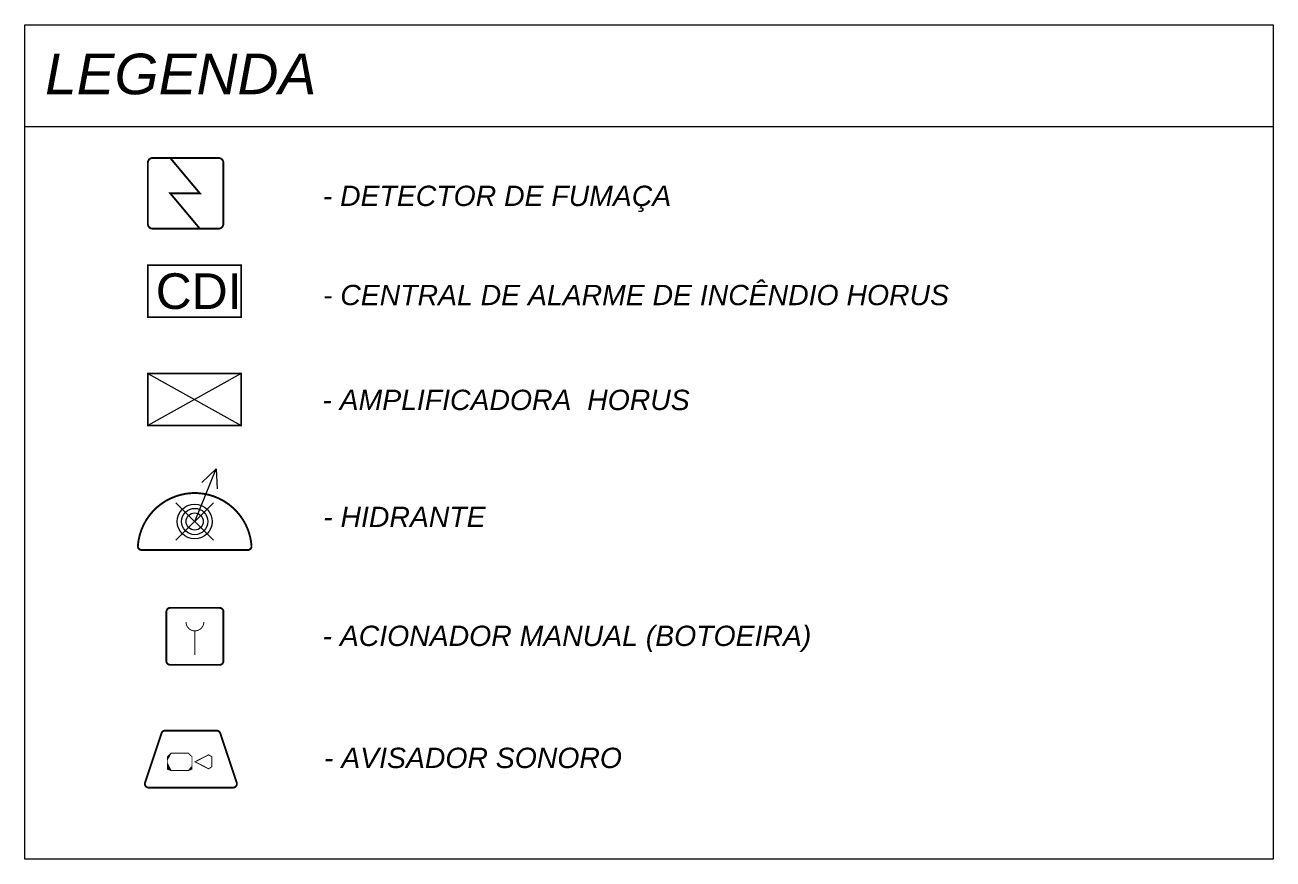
# Model space of a CAD drawing. Header units: metres. Extents: x -331 to 2982, y 362 to 2539.
# Drawn here: x 870.96 to 883.24, y 484.4 to 492.61 of the extents above; entities that cross this region are included whole.
import ezdxf

# ---------------------------------------------------------------- set-up
doc = ezdxf.new("R2010")
doc.units = ezdxf.units.M
doc.layers.get('0').update_dxf_attribs({"color": 251})
doc.layers.add('Botoeira_antiga', color=74, linetype='Continuous', lineweight=30)
doc.layers.add('EL-PONTOS', color=251, linetype='Continuous', lineweight=30)
doc.layers.add('DET. FUMAÇA', color=1, linetype='Continuous')
doc.layers.add('Div', color=251, linetype='Continuous')
doc.styles.get("Standard").update_dxf_attribs({"font": 'arial.ttf', "height": 0.3})

# ---------------------------------------------------------------- blocks, each defined once
blk = doc.blocks.new('Detector de fumaça')
at = {"layer": 'DET. FUMAÇA', "linetype": 'Continuous', "lineweight": 15, "const_width": 0.01870277497772515}
blk.add_lwpolyline([(774.59948291868, 539.8157648447526), (775.2490596285452, 539.8157648447526, -0.414213562373095), (775.2958165659895, 539.7690079073084), (775.2958165659895, 539.1669315525518, -0.414213562373095), (775.2490596285452, 539.1201746151075), (774.59948291868, 539.1201746151075, -0.414213562373095), (774.5527259812357, 539.1669315525518), (774.5527259812357, 539.7690079073084, -0.414213562373095)], format="xyb", close=True, dxfattribs=at)
blk.add_lwpolyline([(774.7729620717275, 539.8157648447526), (775.0644559117889, 539.46796972993), (774.7729620717275, 539.46796972993), (775.0644559117889, 539.1201746151075)], dxfattribs=at)

msp = doc.modelspace()

# ---------------------------------------------------------------- linework, layer by layer
at = {"color": 1, "lineweight": 0, "true_color": 0xe60000}
for p, q in [((872.628020539215, 487.7222794804536), (872.8402568231154, 488.2399122391621)), ((872.8402568231154, 488.2399122391621), (872.6971597927413, 488.1074843698609)), ((872.8402568231154, 488.2399122391621), (872.8491999014709, 488.0451459124554)), ((872.4438079297879, 487.9064920898809), (872.812233148642, 487.5380668710261)), ((872.8122331486425, 487.9064920898804), (872.4438079297879, 487.5380668710261))]:
    msp.add_line(p, q, dxfattribs=at)
at = {"color": 1, "lineweight": 0, "true_color": 0xe60000, "const_width": 0.01869660698784721}
for points in [[(872.1058527232508, 487.4418303756356), (873.1501883551755, 487.4418303756356, 0.4353107658729382), (873.1874860563153, 487.4818945334666, 0.9309493362536452), (872.0685550221101, 487.4818945334671, 0.4353107658789753)], [(872.387069302174, 486.8723307900555), (872.8731810838581, 486.8723307900555, -0.414213562373095), (872.9105742978336, 486.8349375760797), (872.9105742978336, 486.3488257943957, -0.414213562373095), (872.8731810838581, 486.3114325804202), (872.387069302174, 486.3114325804202, -0.414213562373095), (872.3496760881985, 486.3488257943957), (872.3496760881985, 486.8349375760797, -0.414213562373095)], [(872.17471784904, 485.1031620180286), (873.0057875723164, 485.1031620180286, 0.5119182938526288), (873.0412618898758, 485.1523800045238), (872.8792246293142, 485.6384917862079, 0.3228228060550418), (872.8437503117552, 485.6640602276639), (872.3367551096012, 485.6640602276639, 0.3228228060552482), (872.3012807920422, 485.6384917862079), (872.139243531481, 485.1523800045238, 0.5119182938524135)]]:
    msp.add_lwpolyline(points, format="xyb", close=True, dxfattribs=at)
at = {"color": 1, "lineweight": 0, "true_color": 0xe60000, "const_width": 0.009348303493923607}
for points in [[(872.542107087183, 486.7330263552374), (872.5443043859086, 486.7135397647728), (872.5511709576303, 486.6937787152874), (872.5585868540334, 486.6819769774004), (872.5739679715207, 486.6652349771418), (872.5824824908805, 486.6591968786881), (872.5959409851857, 486.6517864733298), (872.6085754528599, 486.6479440470412), (872.6258791935293, 486.6457483748761), (872.6349430639766, 486.6457483748761), (872.6456549084687, 486.6471206699794), (872.6658792882959, 486.6530613854586), (872.6817775679178, 486.662120055486), (872.6959246259107, 486.6749174316176), (872.70702677796, 486.6908284784847), (872.7138685544173, 486.7060602519621), (872.7169824593225, 486.7191961672829), (872.7177942863673, 486.7271055954791), (872.7179972431281, 486.7336629911229)], [(872.6301251930163, 486.4083752427462), (872.6301251930163, 486.6454888796959)]]:
    msp.add_lwpolyline(points, dxfattribs=at)
for points in [[(872.3961193912983, 485.4430639156271), (872.5641802870264, 485.4430639156274), (872.6015735010019, 485.4056707016516), (872.6015735010014, 485.3084798941197), (872.5641802870259, 485.271086680144), (872.3961193912987, 485.271086680144), (872.3587261773228, 485.3084798941197), (872.3587261773223, 485.4056707016514)], [(872.797963055596, 485.3084798941193), (872.797963055596, 485.4056707016521), (872.7647253490004, 485.4259318605352), (872.6311375094674, 485.3570752978856), (872.7647253490004, 485.2882187352359)]]:
    msp.add_lwpolyline(points, close=True, dxfattribs=at)
at = {"color": 1, "lineweight": 0, "true_color": 0xe60000}
for radius in [0.1716519806960275, 0.1294559172030017, 0.08410737795082553]:
    msp.add_circle((872.628020539215, 487.7222794804534), radius, dxfattribs=at)
at = {"layer": 'Div', "color": 182, "linetype": 'Continuous', "lineweight": 0}
for p, q in [((872.1668062397598, 489.1798597865957), (873.0849430370072, 488.6680085027594)), ((873.0849430370072, 489.1798597865957), (872.1668062397598, 488.6680085027594))]:
    msp.add_line(p, q, dxfattribs=at)
at = {"layer": 'Div', "color": 152, "linetype": 'Continuous', "lineweight": 0, "const_width": 0.01680624252477969}
msp.add_lwpolyline([(872.1668062397598, 490.2446727066999), (873.0849430370072, 490.2446727066999), (873.0849430370072, 489.7328214228637), (872.1668062397598, 489.7328214228637)], close=True, dxfattribs=at)
at = {"layer": 'Div', "color": 182, "linetype": 'Continuous', "lineweight": 0, "const_width": 0.01680624252477969}
msp.add_lwpolyline([(872.1668062397598, 489.1798597865957), (873.0849430370072, 489.1798597865957), (873.0849430370072, 488.6680085027594), (872.1668062397598, 488.6680085027594)], close=True, dxfattribs=at)
at = {"layer": 'EL-PONTOS', "color": 18, "linetype": 'Continuous', "lineweight": 0, "true_color": 0x000000}
msp.add_line((870.9571184826395, 491.6118963719789), (883.2431840429394, 491.6118963719789), dxfattribs=at)
msp.add_lwpolyline([(870.9571184826395, 492.6107013231783), (883.2431840429394, 492.6107013231783), (883.2431840429394, 484.3997843302407), (870.9571184826395, 484.3997843302407)], close=True, dxfattribs=at)

# ---------------------------------------------------------------- block references
at = {"layer": 'DET. FUMAÇA', "linetype": 'Continuous', "lineweight": 0}
msp.add_blockref('Detector de fumaça', (97.61408025852393, -48.51462163085716), dxfattribs=at)

# ---------------------------------------------------------------- texts
at = {"layer": 'Botoeira_antiga', "color": 6, "linetype": 'Continuous', "lineweight": 0, "insert": (872.2446080196457, 490.1658471079777), "char_height": 0.35106628030075, "attachment_point": 1}
msp.add_mtext_dynamic_manual_height_columns('CDI', width=1.97863541084329, gutter_width=1.75533140150375, heights=[0], dxfattribs=at)
at = {"layer": 'Div', "color": 18, "linetype": 'Continuous', "lineweight": 0, "true_color": 0x000000, "attachment_point": 1}
for s, insert, char_height in [('{\\fArial|b0|i1|c0|p34;LEGENDA }', (871.1549496028924, 492.3283713160099), 0.4), ('\\A1;{\\fArial|b0|i1|c0|p34;- DETECTOR DE FUMAÇA }', (873.8887105332501, 491.0283660071384), 0.2), ('{\\fArial|b0|i1|c0|p34;- CENTRAL DE ALARME DE INCÊNDIO HORUS }', (873.8908950999098, 490.0521760867778), 0.2), ('{\\fArial|b0|i1|c0|p34;- AMPLIFICADORA  HORUS}', (873.8842835306164, 489.0197409749289), 0.2), ('{\\fArial|b0|i1|c0|p34;- HIDRANTE }', (873.8929205259515, 487.8678858222474), 0.2), ('{\\fArial|b0|i1|c0|p34;- ACIONADOR MANUAL (BOTOEIRA)}', (873.8863957606313, 486.6969865132112), 0.2), ('{\\fArial|b0|i1|c0|p34;- AVISADOR SONORO }', (873.9001975923725, 485.4956034910351), 0.2)]:
    msp.add_mtext_dynamic_manual_height_columns(s, width=13.3188035564217, gutter_width=2.5, heights=[0.2068212824010914], dxfattribs=dict(at, insert=insert, char_height=char_height))

doc.saveas('drawing.dxf')
